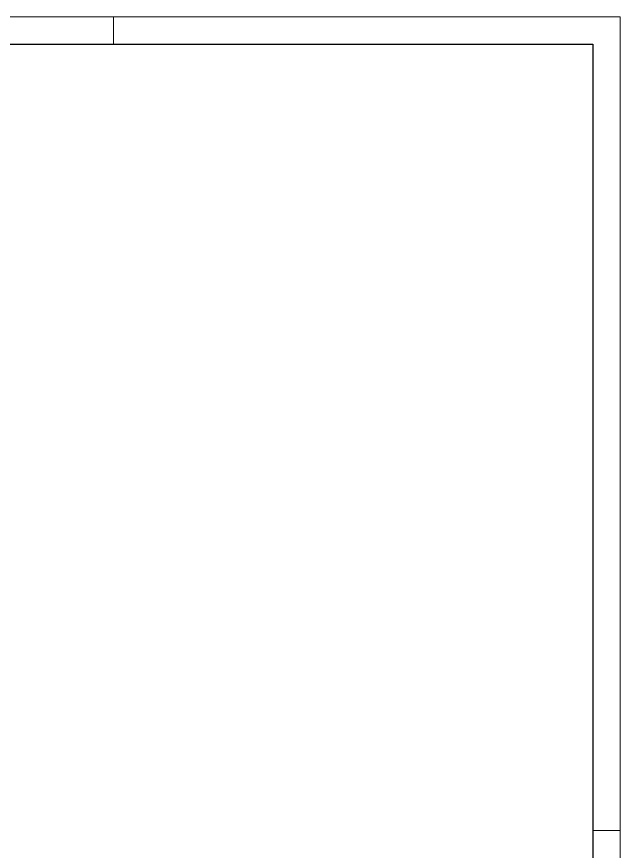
# Model space of a CAD drawing. Extents: x 1860 to 8661, y -614 to 3008.
# Drawn here: x 7319 to 8661, y 1150 to 3008 of the extents above; entities that cross this region are included whole.
import ezdxf

# ---------------------------------------------------------------- set-up
doc = ezdxf.new("R2010")
doc.units = 0
doc.layers.add('FOLHA', color=255, linetype='Continuous', lineweight=5)

msp = doc.modelspace()

# ---------------------------------------------------------------- linework, layer by layer
at = {"color": 30}
for p, q in [((2012.11, 2946.69), (8600.49, 2946.69)), ((8600.49, 2946.69), (8600.49, -552.63))]:
    msp.add_line(p, q, dxfattribs=at)
at = {"layer": 'FOLHA'}
for p, q in [((1859.7, 3007.66), (8661.45, 3007.66)), ((7534.31, 3007.66), (7534.31, 2946.69)), ((8661.45, 3007.66), (8661.45, -613.6)), ((8661.45, 1197.03), (8600.49, 1197.03))]:
    msp.add_line(p, q, dxfattribs=at)

doc.saveas('drawing.dxf')
